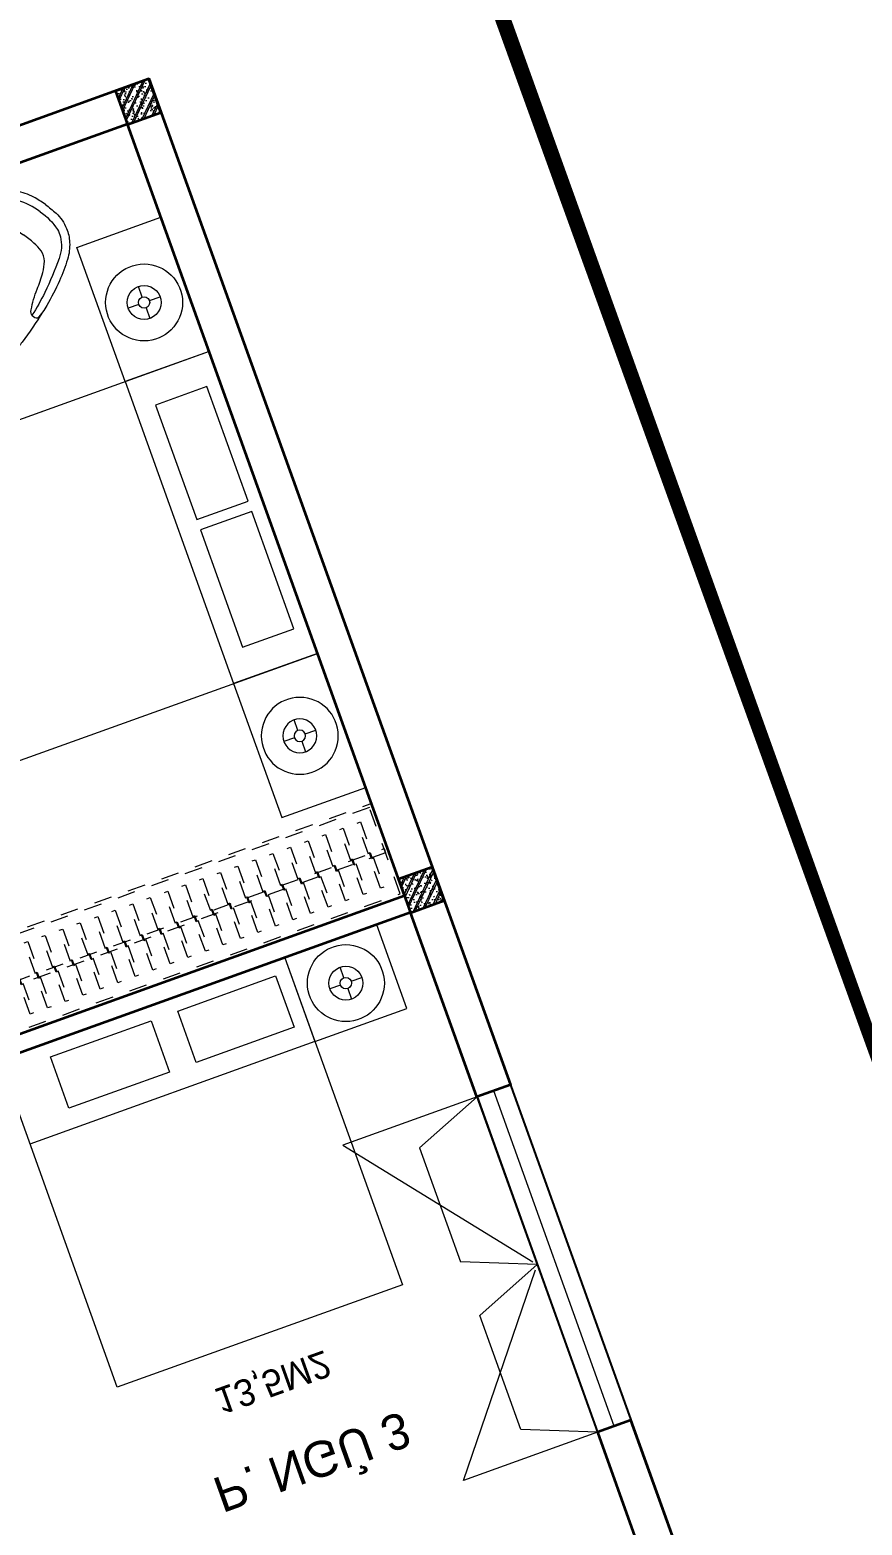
# Model space of a CAD drawing. Header units: metres. Extents: x 568332 to 569219, y 2065964 to 2066430.
# Drawn here: x 568603.29 to 568607.96, y 2066316.48 to 2066324.87 of the extents above; entities that cross this region are included whole.
import ezdxf

# ---------------------------------------------------------------- set-up
doc = ezdxf.new("R2010")
doc.units = ezdxf.units.M
for name, pattern in [('HIDDEN', [0.375, 0.25, -0.125]), ('HIDDEN2', [0.1875, 0.125, -0.0625]), ('X-5M-G-MB PHONGNGU$0$HIDDEN2', [0.1875, 0.125, -0.0625])]:
    doc.linetypes.add(name, pattern=pattern)
doc.layers.get('0').update_dxf_attribs({"linetype": 'CONTINUOUS'})
doc.layers.get('DEFPOINTS').update_dxf_attribs({"linetype": 'CONTINUOUS'})
for name, color, linetype, lineweight in [('-DIM', 9, 'CONTINUOUS', 13), ('-DOOR', 137, 'CONTINUOUS', 9), ('-FURNITURE', 46, 'CONTINUOUS', 9), ('-HATCH', 8, 'CONTINUOUS', 5), ('-LINE2', 252, 'CONTINUOUS', 9), ('-STEEL1', 1, 'CONTINUOUS', 35), ('-WALL', 4, 'CONTINUOUS', 35), ('TEXT25', 2, 'CONTINUOUS', 13)]:
    doc.layers.add(name, color=color, linetype=linetype, lineweight=lineweight)
doc.layers.add('LoLK', color=6, linetype='CONTINUOUS')
doc.layers.add('TIMDUONG', color=1, linetype='CONTINUOUS')
doc.styles.add('SVN_AVO_thuong', font='')
doc.styles.add('T1', font='', dxfattribs={"height": 200})
doc.styles.get('SVN_AVO_thuong').set_extended_font_data('SVN-Avo')
doc.styles.get('T1').set_extended_font_data('VNgeometric Light')

# ---------------------------------------------------------------- blocks, each defined once
blk = doc.blocks.new('1800X2000')
at = {"layer": '-FURNITURE'}
blk.add_line((325497.3064970744, 17765.29446492715), (325497.3064973904, 19565.2944651944), dxfattribs=at)
for points in [[(323997.3057774993, 19565.2944651944), (325997.3064971831, 19565.2944651944), (325997.3064971831, 17765.29446484288), (323997.3057774993, 17765.29446484288)], [(325612.9490047574, 19390.79434491032), (325919.0064973457, 19390.79434491032), (325919.0064973457, 18691.29434485664), (325612.9490047574, 18691.29434485664)], [(325612.9490046239, 18629.79434491026), (325919.0064972151, 18629.79434491026), (325919.0064972151, 17946.79434485664), (325612.9490046239, 17946.79434485664)]]:
    blk.add_lwpolyline(points, close=True, dxfattribs=at)
blk = doc.blocks.new('12PLMP12')
at = {"color": 0, "linetype": 'ByBlock'}
for p, q in [((0, 1.25), (0, 3.75)), ((-1.25, 0), (-3.75, 0)), ((1.25, 0), (3.75, 0)), ((0, -1.25), (0, -3.75))]:
    blk.add_line(p, q, dxfattribs=at)
for radius in [8.5, 3.75, 1.25]:
    blk.add_circle((0, 0), radius, dxfattribs=at)
blk = doc.blocks.new('*U299')
at = {"linetype": 'X-5M-G-MB PHONGNGU$0$HIDDEN2'}
for points in [[(0, 600.0000000004657), (0, 0), (2672.34284560128, -9.831674304536018e-10), (2672.34284560128, 599.9999999994825)], [(2652.34284560128, 579.9996613714092), (2652.34284560128, 19.99966137140928), (20, 20.00000000046566), (20, 580.0000000004657)], [(2652.34284560128, 286.6991212944914), (2652.34284560128, 313.0991212943982), (20, 313.0991212953813), (19.99999859370291, 286.6991212952417)], [(113.7817614636733, 319.1750910408318), (109.4317788550979, 319.1750910408318), (109.4317788550979, 280.441767644881), (113.7817614636733, 280.441767644881)], [(227.7817614636733, 319.1750910407849), (223.4317788550979, 319.1750910407849), (223.4317788550979, 280.4417676448341), (227.7817614636733, 280.4417676448341)], [(341.7817614636733, 319.175091040738), (337.4317788550979, 319.175091040738), (337.4317788550979, 280.4417676447872), (341.7817614636733, 280.4417676447872)], [(455.7817614636733, 319.1750910406911), (451.4317788550979, 319.1750910406911), (451.4317788550979, 280.4417676447403), (455.7817614636733, 280.4417676447403)], [(569.7817614636733, 319.1750910406442), (565.431778855098, 319.1750910406442), (565.431778855098, 280.4417676446934), (569.7817614636733, 280.4417676446934)], [(683.7817614636732, 319.1750910405973), (679.4317788550978, 319.1750910405973), (679.4317788550978, 280.4417676446465), (683.7817614636732, 280.4417676446465)], [(797.7817614636732, 319.1750910405504), (793.4317788550978, 319.1750910405504), (793.4317788550978, 280.4417676445996), (797.7817614636732, 280.4417676445996)], [(911.7817614636732, 319.1750910405035), (907.4317788550978, 319.1750910405035), (907.4317788550978, 280.4417676445527), (911.7817614636732, 280.4417676445527)], [(1025.781761463673, 319.1750910404566), (1021.431778855098, 319.1750910404566), (1021.431778855098, 280.4417676445057), (1025.781761463673, 280.4417676445057)], [(1139.781761463673, 319.1750910404097), (1135.431778855098, 319.1750910404097), (1135.431778855098, 280.4417676444588), (1139.781761463673, 280.4417676444588)], [(1253.781761463673, 319.1750910403628), (1249.431778855098, 319.1750910403628), (1249.431778855098, 280.4417676444119), (1253.781761463673, 280.4417676444119)], [(1367.781761463673, 319.1750910403159), (1363.431778855098, 319.1750910403159), (1363.431778855098, 280.441767644365), (1367.781761463673, 280.441767644365)], [(1481.781761463673, 319.175091040269), (1477.431778855098, 319.175091040269), (1477.431778855098, 280.4417676443181), (1481.781761463673, 280.4417676443181)], [(1595.781761463673, 319.175091040222), (1591.431778855098, 319.175091040222), (1591.431778855098, 280.4417676442712), (1595.781761463673, 280.4417676442712)], [(1709.781761463673, 319.1750910401751), (1705.431778855098, 319.1750910401751), (1705.431778855098, 280.4417676442243), (1709.781761463673, 280.4417676442243)], [(1823.781761463673, 319.1750910401282), (1819.431778855098, 319.1750910401282), (1819.431778855098, 280.4417676441774), (1823.781761463673, 280.4417676441774)], [(1937.781761463673, 319.1750910400813), (1933.431778855098, 319.1750910400813), (1933.431778855098, 280.4417676441305), (1937.781761463673, 280.4417676441305)], [(2051.781761463673, 319.1750910400344), (2047.431778855098, 319.1750910400344), (2047.431778855098, 280.4417676440836), (2051.781761463673, 280.4417676440836)], [(2165.781761463673, 319.1750910399875), (2161.431778855097, 319.1750910399875), (2161.431778855097, 280.4417676440366), (2165.781761463673, 280.4417676440366)], [(2279.781761463673, 319.1750910399406), (2275.431778855097, 319.1750910399406), (2275.431778855097, 280.4417676439897), (2279.781761463673, 280.4417676439897)], [(2393.781761463673, 319.1750910398937), (2389.431778855097, 319.1750910398937), (2389.431778855097, 280.4417676439429), (2393.781761463673, 280.4417676439429)], [(2507.781761463673, 319.1750910398468), (2503.431778855097, 319.1750910398468), (2503.431778855097, 280.441767643896), (2507.781761463673, 280.441767643896)], [(2621.781761463673, 319.1750910397999), (2617.431778855097, 319.1750910397999), (2617.431778855097, 280.4417676438491), (2621.781761463673, 280.4417676438491)]]:
    blk.add_lwpolyline(points, close=True, dxfattribs=at)
for points in [[(122.2409142897814, 313.1103512093413), (122.2409142897814, 515.2497102723445), (100.1765458012815, 515.2497102723445), (100.1765458012815, 313.1103512093413)], [(236.2409142897814, 313.1103512092944), (236.2409142897814, 515.2497102722975), (214.1765458012815, 515.2497102722975), (214.1765458012815, 313.1103512092944)], [(350.2409142897814, 313.1103512092475), (350.2409142897814, 515.2497102722507), (328.1765458012815, 515.2497102722507), (328.1765458012815, 313.1103512092475)], [(464.2409142897813, 313.1103512092006), (464.2409142897813, 515.2497102722037), (442.1765458012814, 515.2497102722037), (442.1765458012814, 313.1103512092006)], [(578.2409142897814, 313.1103512091537), (578.2409142897814, 515.2497102721569), (556.1765458012815, 515.2497102721569), (556.1765458012815, 313.1103512091537)], [(692.2409142897812, 313.1103512091068), (692.2409142897812, 515.24971027211), (670.1765458012813, 515.24971027211), (670.1765458012813, 313.1103512091068)], [(806.2409142897812, 313.1103512090599), (806.2409142897812, 515.249710272063), (784.1765458012813, 515.249710272063), (784.1765458012813, 313.1103512090599)], [(920.2409142897812, 313.110351209013), (920.2409142897812, 515.2497102720162), (898.1765458012813, 515.2497102720162), (898.1765458012813, 313.110351209013)], [(1034.240914289781, 313.1103512089661), (1034.240914289781, 515.2497102719692), (1012.176545801281, 515.2497102719692), (1012.176545801281, 313.1103512089661)], [(1148.240914289781, 313.1103512089192), (1148.240914289781, 515.2497102719224), (1126.176545801281, 515.2497102719224), (1126.176545801281, 313.1103512089192)], [(1262.240914289781, 313.1103512088723), (1262.240914289781, 515.2497102718754), (1240.176545801281, 515.2497102718754), (1240.176545801281, 313.1103512088723)], [(1376.240914289781, 313.1103512088254), (1376.240914289781, 515.2497102718285), (1354.176545801281, 515.2497102718285), (1354.176545801281, 313.1103512088254)], [(1490.240914289781, 313.1103512087785), (1490.240914289781, 515.2497102717816), (1468.176545801281, 515.2497102717816), (1468.176545801281, 313.1103512087785)], [(1604.240914289781, 313.1103512087315), (1604.240914289781, 515.2497102717347), (1582.176545801281, 515.2497102717347), (1582.176545801281, 313.1103512087315)], [(1718.240914289781, 313.1103512086846), (1718.240914289781, 515.2497102716878), (1696.176545801281, 515.2497102716878), (1696.176545801281, 313.1103512086846)], [(1832.240914289781, 313.1103512086377), (1832.240914289781, 515.2497102716409), (1810.176545801281, 515.2497102716409), (1810.176545801281, 313.1103512086377)], [(1946.240914289781, 313.1103512085908), (1946.240914289781, 515.2497102715939), (1924.176545801281, 515.2497102715939), (1924.176545801281, 313.1103512085908)], [(2060.240914289781, 313.1103512085439), (2060.240914289781, 515.2497102715471), (2038.176545801281, 515.2497102715471), (2038.176545801281, 313.1103512085439)], [(2174.240914289781, 313.110351208497), (2174.240914289781, 515.2497102715001), (2152.176545801281, 515.2497102715001), (2152.176545801281, 313.110351208497)], [(2288.240914289781, 313.1103512084501), (2288.240914289781, 515.2497102714533), (2266.176545801281, 515.2497102714533), (2266.176545801281, 313.1103512084501)], [(2402.240914289781, 313.1103512084032), (2402.240914289781, 515.2497102714063), (2380.176545801281, 515.2497102714063), (2380.176545801281, 313.1103512084032)], [(2516.240914289781, 313.1103512083563), (2516.240914289781, 515.2497102713594), (2494.176545801281, 515.2497102713594), (2494.176545801281, 313.1103512083563)], [(2630.240914289781, 313.1103512083094), (2630.240914289781, 515.2497102713126), (2608.176545801281, 515.2497102713126), (2608.176545801281, 313.1103512083094)], [(100.1765458012815, 286.7103512094345), (100.1765458012815, 92.0852110228024), (122.2409142897814, 92.0852110228024), (122.2409142897814, 286.7103512094345)], [(214.1765458012815, 286.7103512093876), (214.1765458012815, 92.08521102275549), (236.2409142897814, 92.08521102275549), (236.2409142897814, 286.7103512093876)], [(328.1765458012815, 286.7103512093407), (328.1765458012815, 92.08521102270858), (350.2409142897814, 92.08521102270858), (350.2409142897814, 286.7103512093407)], [(442.1765458012814, 286.7103512092938), (442.1765458012814, 92.08521102266168), (464.2409142897813, 92.08521102266168), (464.2409142897813, 286.7103512092938)], [(556.1765458012815, 286.7103512092469), (556.1765458012815, 92.08521102261477), (578.2409142897814, 92.08521102261477), (578.2409142897814, 286.7103512092469)], [(670.1765458012813, 286.7103512092), (670.1765458012813, 92.08521102256786), (692.2409142897812, 92.08521102256786), (692.2409142897812, 286.7103512092)], [(784.1765458012813, 286.7103512091531), (784.1765458012813, 92.08521102252095), (806.2409142897812, 92.08521102252095), (806.2409142897812, 286.7103512091531)], [(898.1765458012813, 286.7103512091062), (898.1765458012813, 92.08521102247404), (920.2409142897812, 92.08521102247404), (920.2409142897812, 286.7103512091062)], [(1012.176545801281, 286.7103512090592), (1012.176545801281, 92.08521102242715), (1034.240914289781, 92.08521102242715), (1034.240914289781, 286.7103512090592)], [(1126.176545801281, 286.7103512090123), (1126.176545801281, 92.08521102238024), (1148.240914289781, 92.08521102238024), (1148.240914289781, 286.7103512090123)], [(1240.176545801281, 286.7103512089654), (1240.176545801281, 92.08521102233333), (1262.240914289781, 92.08521102233333), (1262.240914289781, 286.7103512089654)], [(1354.176545801281, 286.7103512089186), (1354.176545801281, 92.08521102228642), (1376.240914289781, 92.08521102228642), (1376.240914289781, 286.7103512089186)], [(1468.176545801281, 286.7103512088717), (1468.176545801281, 92.0852110222395), (1490.240914289781, 92.0852110222395), (1490.240914289781, 286.7103512088717)], [(1582.176545801281, 286.7103512088247), (1582.176545801281, 92.0852110221926), (1604.240914289781, 92.0852110221926), (1604.240914289781, 286.7103512088247)], [(1696.176545801281, 286.7103512087778), (1696.176545801281, 92.0852110221457), (1718.240914289781, 92.0852110221457), (1718.240914289781, 286.7103512087778)], [(1810.176545801281, 286.7103512087309), (1810.176545801281, 92.08521102209879), (1832.240914289781, 92.08521102209879), (1832.240914289781, 286.7103512087309)], [(1924.176545801281, 286.710351208684), (1924.176545801281, 92.08521102205188), (1946.240914289781, 92.08521102205188), (1946.240914289781, 286.710351208684)], [(2038.176545801281, 286.7103512086371), (2038.176545801281, 92.08521102200497), (2060.240914289781, 92.08521102200497), (2060.240914289781, 286.7103512086371)], [(2152.176545801281, 286.7103512085902), (2152.176545801281, 92.08521102195806), (2174.240914289781, 92.08521102195806), (2174.240914289781, 286.7103512085902)], [(2266.176545801281, 286.7103512085433), (2266.176545801281, 92.08521102191116), (2288.240914289781, 92.08521102191116), (2288.240914289781, 286.7103512085433)], [(2380.176545801281, 286.7103512084964), (2380.176545801281, 92.08521102186425), (2402.240914289781, 92.08521102186425), (2402.240914289781, 286.7103512084964)], [(2494.176545801281, 286.7103512084495), (2494.176545801281, 92.08521102181734), (2516.240914289781, 92.08521102181734), (2516.240914289781, 286.7103512084495)], [(2608.176545801281, 286.7103512084026), (2608.176545801281, 92.08521102177043), (2630.240914289781, 92.08521102177043), (2630.240914289781, 286.7103512084026)]]:
    blk.add_lwpolyline(points, dxfattribs=at)
blk = doc.blocks.new('A$C7D524948')
at = {"layer": '-FURNITURE'}
for points in [[(-1.862645149230957e-09, 824.9500000011176, 0.02374928999430728), (-77.15000000130385, 820, 0.1110396266945436), (-175.0999999996275, 786.1500000022352, 0.08516816991690027), (-234.9500000011176, 733.25, 0.08855014736123698), (-281.5499999988824, 649.3499999996275, 0.02790636319614463), (-315.9500000011176, 525.5999999996275, 0.02834164487538841), (-340.4000000022352, 372.8000000007451, 0.04711987010175965), (-341.0999999996275, 283.4000000003725, 0.5135274654112972), (-284.5500000007451, 299.9500000011176, 0.05957759956988055), (-242.5500000026077, 413.6500000003725, -0.03446512451505389), (-213.1500000003725, 507.4499999992549, -0.05927668371543007), (-182.7500000009313, 564.2999999988824, -0.1661460996977688), (-133.4500000011176, 600.4000000003725, -0.0525641271264061), (-75.80000000074506, 611.9500000011176, -0.02855401869774651), (-1.862645149230957e-09, 614.6500000003725, -3.543335205159532)], [(-0.5500000007450581, 774.1500000003725, 0.1055837687742558), (-137.8000000007451, 751.3000000007451, 0.08397584501256396), (-176, 728.25, 0.1493020227225411), (-241.2000000011176, 626.1999999992549, 0.02490854660583826), (-289.25, 424.1500000003725, 0.02643887537121914), (-306.5679914960638, 278.4068524483591, -0.8863330528017872)], [(-0.5500000007450581, 774.1500000003725, -0.1055837687742558), (136.6999999992549, 751.3000000007451, -0.08397584501256396), (174.8999999985099, 728.2500000018626, -0.1493020227225411), (240.0999999986961, 626.1999999992549, -0.02490854660583826), (288.1499999975786, 424.1500000003725, -0.02643887537121914), (305.467991495505, 278.4068524483591, 0.8863330528017872)], [(-1.862645149230957e-09, 824.9500000011176, -0.02374928999430728), (77.14999999850988, 820.0000000018626, -0.1110396266945436), (175.0999999986961, 786.1500000003725, -0.08516816991690027), (234.9499999992549, 733.25, -0.08855014736123698), (281.5499999988824, 649.3499999996275, -0.02790636319614463), (315.9500000011176, 525.5999999996275, -0.02834164487538841), (340.3999999985099, 372.8000000007451, -0.04711987010175965), (341.0999999996275, 283.4000000022352, -0.5135274654112972), (284.5500000007451, 299.9499999992549, -0.05957759956988055), (242.5499999988824, 413.6499999985099, 0.03446512451505389), (213.1499999994412, 507.4500000011176, 0.05927668371543007), (182.75, 564.3000000007451, 0.1661460996977688), (133.4499999983236, 600.4000000003725, 0.0525641271264061), (75.79999999888241, 611.9499999992549, 0.02855401869774651), (-1.862645149230957e-09, 614.6500000003725, 3.543335205159532)], [(-342.8562581948936, 328.1164919566363, 0.02267140514630937), (-350.039135296829, 124.5, 0.01212164544072816), (-345.6391352973878, 57.0500000026077, 0.4055082152921144), (-279.3891352973878, 0), (0, 0)], [(342.8562581939623, 328.1164919547737, -0.02267140514630937), (350.0391352958977, 124.5, -0.01212164544072816), (345.6391352955252, 57.05000000074506, -0.4055082152921144), (279.3891352964565, 0), (0, 0)]]:
    blk.add_lwpolyline(points, format="xyb", dxfattribs=at)
blk = doc.blocks.new('18x35')
at = {"layer": '-HATCH'}
h = blk.add_hatch(dxfattribs=at)
h.set_pattern_fill('CHAU-01', color=256, scale=10, angle=-1.272221872585407e-14, pattern_type=2)
h.set_pattern_definition([(49.99999999999999, (0, 0), (71.72601826007535, -6.275213498259527), [7.5, -82.5]), (355, (0, 0), (-13.87513336129999, 75.21921337000119), [6, -66]), (100.4514, (5.977167999997619, -0.5229339999999638), (57.85093817140217, 68.94395420609534), [6.374019000000001, -70.1142112]), (46.18419999999998, (0, 20), (106.7241048625644, -16.55190143290183), [11.25, -123.75]), (96.63559999999998, (8.89367449999554, 18.62066930000003), (93.46627055487036, 97.41178709004416), [9.561028799999994, -105.1713]), (351.1842, (0, 20), (93.46619451336275, 97.41186009253245), [9, -99]), (20.99999999999998, (10, 15), (59.69070521184616, -40.2618890665339), [7.5, -82.5]), (326.0000000000001, (10, 15), (24.33153319215819, 72.5150045046853), [6, -66]), (71.45139999999999, (14.97422329999972, 11.64483940000002), (84.022262858149, 32.25304967099522), [6.374019000000001, -70.1142112]), (37.49999999999998, (0, 0), (1.215985531729074, 33.28938538313115), [0, -65.19999999999999, 0, -67, 0, -66.25]), (7.499999999999987, (0, 0), (26.30695374421487, 39.44117118823602), [0, -38.2, 0, -63.7, 0, -25.25]), (327.5, (-22.30000000000291, 0), (53.3822436172409, -2.255487173437988), [0, -25, 0, -78, 0, -103.5]), (317.5, (-32.30000000000291, 0), (58.31861693423862, 10.01049823323176), [0, -32.5, 0, -51.8, 0, -73.5]), (44.99999999999999, (0, 0), (-30.05203820042826, 30.05203820042828), []), (44.99999999999999, (0, 12.25), (-30.05203820042826, 30.05203820042828), [])])
h.paths.add_polyline_path([(96508.03118051568, 47993.04977023201), (96508.03118051568, 47793.04977023201), (96708.03118051568, 47793.04977023201), (96708.03118051568, 47993.04977023201)])
at = {"layer": '-STEEL1'}
blk.add_lwpolyline([(96508.03118051568, 47793.04977023201), (96708.03118051568, 47793.04977023201), (96708.03118051568, 47993.04977023201), (96508.03118051568, 47993.04977023201)], close=True, dxfattribs=at)
blk = doc.blocks.new('M3-T3.2')
at = {"layer": '-DOOR'}
blk.add_line((568610.4983215703, 2066318.468461485), (568609.8182907009, 2066320.349301203), dxfattribs=at)
blk.add_lwpolyline([(568609.7242515343, 2066320.315291862), (568610.4042824038, 2066318.434452144), (568610.592360737, 2066318.502470826), (568609.9123298675, 2066320.383310543)], close=True, dxfattribs=at)
at = {"layer": '-FURNITURE'}
blk.add_line((568610.4144927816, 2066321.202261089), (568612.013158606, 2066321.780419876), dxfattribs=at)
for points in [[(568608.1290600116, 2066325.315889934), (568608.4011347344, 2066324.563576605), (568608.8713305652, 2066324.733623307), (568608.5992558422, 2066325.485936636)], [(568609.2853775851, 2066322.118558285), (568609.0133028618, 2066322.870871613), (568609.4834986925, 2066323.040918316), (568609.7555734157, 2066322.288604987)], [(568612.5062942863, 2066320.416851291), (568611.8431119042, 2066322.250615707), (568610.2444460797, 2066321.67245692), (568610.9076284618, 2066319.838692504)], [(568611.715691728, 2066321.795813445), (568611.6116035936, 2066322.083627359), (568611.0478387926, 2066321.879741364), (568611.1519269269, 2066321.59192745)], [(568611.0017018259, 2066321.537991755), (568610.8976136915, 2066321.825805669), (568610.3493653529, 2066321.627531215), (568610.4534534874, 2066321.339717301)], [(568609.7286264386, 2066321.486299076), (568610.2443202833, 2066321.672804759), (568610.4143669853, 2066321.202608929), (568609.8986731408, 2066321.016103245)]]:
    blk.add_lwpolyline(points, close=True, dxfattribs=at)
at = {"layer": '-LINE2', "linetype": 'HIDDEN2', "ltscale": 10}
for p, q in [((568609.9118373237, 2066320.383132414), (568610.6641506527, 2066320.655207138)), ((568610.6641506527, 2066320.655207138), (568610.2519568744, 2066319.442750203)), ((568609.9118373237, 2066320.383132414), (568610.342541142, 2066320.368341539)), ((568610.342541142, 2066320.368341539), (568610.573566385, 2066319.729615802)), ((568610.2519568744, 2066319.442750203), (568610.573566385, 2066319.729615802)), ((568611.3443629149, 2066318.774433802), (568610.2519568744, 2066319.442750203)), ((568610.2519568744, 2066319.442750203), (568610.6826606928, 2066319.427959327)), ((568610.9136590965, 2066318.789224678), (568610.6826606928, 2066319.427959327)), ((568610.592049586, 2066318.502359079), (568610.9136590965, 2066318.789224678)), ((568610.592049586, 2066318.502359079), (568611.3443629149, 2066318.774433802))]:
    blk.add_line(p, q, dxfattribs=at)
at = {"layer": '-WALL'}
for p, q in [((568608.9070582164, 2066326.400073532), (568607.6845490567, 2066325.957952107)), ((568607.9403762039, 2066325.837794857), (568608.9750744668, 2066326.211994319)), ((568607.6845490567, 2066325.957952107), (568609.7247944019, 2066320.315488191)), ((568609.5043745574, 2066321.512231623), (568607.9403762039, 2066325.837794857)), ((568612.8903705922, 2066322.736779824), (568609.5043745574, 2066321.512231623)), ((568609.5382948092, 2066321.418160238), (568612.9243799326, 2066322.642740658)), ((568609.9126072442, 2066320.383410857), (568609.5382948092, 2066321.418160238)), ((568609.7245311703, 2066320.315392993), (568609.9126072442, 2066320.383410857)), ((568610.4046990288, 2066318.434626702), (568610.5925090365, 2066318.502548343)), ((568610.5925090365, 2066318.502548343), (568610.8136324121, 2066317.89117432)), ((568610.6598551999, 2066317.729214045), (568610.4046990288, 2066318.434626702))]:
    blk.add_line(p, q, dxfattribs=at)
blk.add_line((568609.9121662833, 2066320.383275268), (568610.5925090365, 2066318.502548343))
at = {"layer": 'DEFPOINTS', "color": 2}
blk.add_lwpolyline([(568612.7858204844, 2066311.852044971), (568619.368612674, 2066314.232658298), (568614.2673303537, 2066328.338595555), (568610.787841539, 2066327.08026034), (568610.617814231, 2066327.550428899), (568608.4548909583, 2066326.768249796), (568608.624940718, 2066326.298045511), (568607.6845185017, 2066325.958036609), (568612.7858204844, 2066311.852044971)], dxfattribs=at)
at = {"layer": 'TIMDUONG', "color": 1, "linetype": 'HIDDEN', "ltscale": 10, "const_width": 0.05}
blk.add_lwpolyline([(568611.5855054806, 2066309.290771069), (568620.0487869132, 2066312.352215164), (568613.4672630294, 2066330.568459322), (568604.9965679679, 2066327.504585826)], close=True, dxfattribs=at)
at = {"layer": '-DIM', "xscale": 0.001, "yscale": 0.001, "zscale": 0.001, "rotation": 199.8825648429137}
blk.add_blockref('1800X2000', (568908.9244238737, 2066452.139445073), dxfattribs=at)
at = {"layer": '-FURNITURE'}
for name, p, xscale, yscale, zscale, rotation in [('A$C7D524948', (568609.3815916386, 2066325.581531043), -0.0009999999999999998, 0.0009999999999999998, 0.001, 75.7606450944524), ('12PLMP12', (568608.5062883071, 2066325.007908827), -0.02540000000083849, 0.02540000000083849, 0.02540000000083849, 109.8825648156032), ('12PLMP12', (568610.0714959784, 2066321.344456031), -0.02540000000083849, 0.02540000000083849, 0.02540000000083849, 109.8825648156032)]:
    blk.add_blockref(name, p, dxfattribs=dict(at, xscale=xscale, yscale=yscale, zscale=zscale, rotation=rotation))
at = {"layer": '-FURNITURE', "extrusion": (0, 0, -1)}
for name, p, xscale, yscale, zscale, rotation in [('12PLMP12', (-568609.3851051314, 2066322.577894), -0.02540000000037255, 0.02540000000037255, -0.02540000000037255, 250.1174351570863), ('*U299', (-568609.5051255058, 2066321.512510548), -0.0009166666666659741, 0.0009166666666659741, -0.0009166666666659741, 340.1174351570863)]:
    blk.add_blockref(name, p, dxfattribs=dict(at, xscale=xscale, yscale=yscale, zscale=zscale, rotation=rotation))
at = {"layer": '-STEEL1', "xscale": -0.001, "yscale": 0.001, "zscale": 0.001, "rotation": 199.8825648429137}
for p in [(568500.6756872189, 2066338.078769251), (568502.2739831394, 2066333.659324067)]:
    blk.add_blockref('18x35', p, dxfattribs=at)
at = {"layer": 'TEXT25'}
for s, height, style, p in [('13,5M2', 0.15, 'T1', (568612.1059156016, 2066320.064256965)), ('P. NGỦ 3', 0.2, 'SVN_AVO_thuong', (568612.4354208491, 2066319.684012451))]:
    blk.add_text(s, height=height, rotation=199.8825648497213, dxfattribs=dict(at, style=style)).set_placement(p)

msp = doc.modelspace()

# ---------------------------------------------------------------- block references
at = {"layer": 'LoLK'}
msp.add_blockref('M3-T3.2', (0, 0), dxfattribs=at)

# ---------------------------------------------------------------- next in the draw order: block references
at = {"layer": 'LoLK', "xscale": -1, "rotation": 39.64835575732963}
msp.add_blockref('M3-T3.2', (2324886.638395709, 838119.0665053248), dxfattribs=at)

doc.saveas('drawing.dxf')
